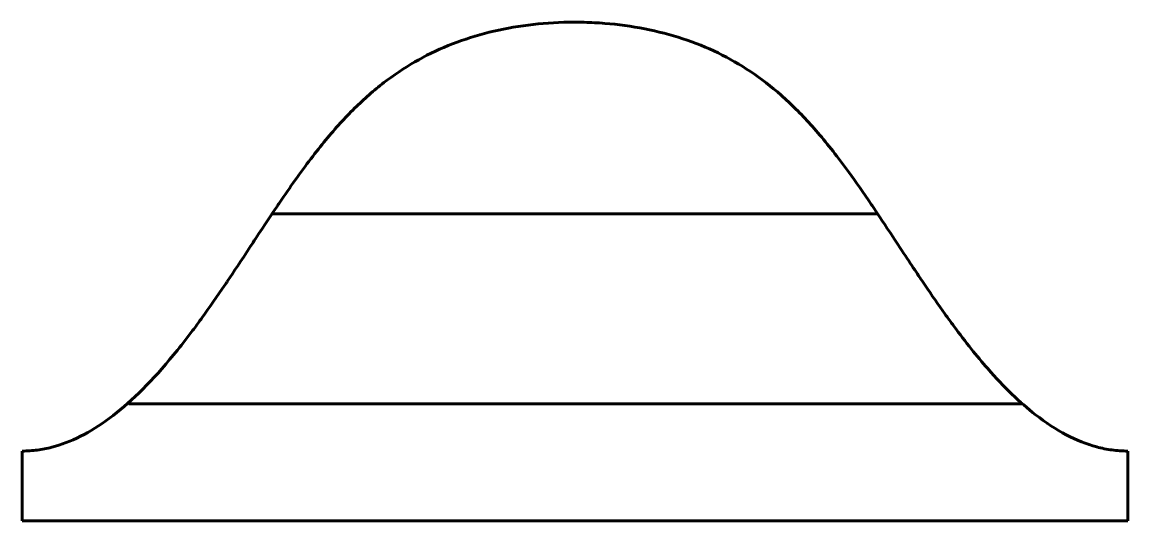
# Model space of a CAD drawing. Header units: millimetres. Extents: x -220 to 0, y 160 to 259.
import ezdxf

# ---------------------------------------------------------------- set-up
doc = ezdxf.new("R2010")
doc.units = ezdxf.units.MM
doc.linetypes.add('K5LT_BASIC', pattern=[0])

msp = doc.modelspace()

# ---------------------------------------------------------------- linework, layer by layer
at = {"color": 5, "linetype": 'K5LT_BASIC', "lineweight": 60, "true_color": 0x0000ff}
for p, q in [((-169.9, 220.66), (-49.7, 220.66)), ((-198.34, 182.88), (-20.91, 182.88)), ((-219.54, 159.64), (-219.54, 173.51)), ((0, 173.51), (0, 159.64)), ((-219.54, 159.64), (0, 159.64))]:
    msp.add_line(p, q, dxfattribs=at)
msp.add_open_spline([(-219.54, 173.51), (-218.46, 173.52), (-217.47, 173.59), (-215.57, 173.84), (-214.61, 174.03), (-211.74, 174.77), (-209.85, 175.49), (-206.04, 177.4), (-204.13, 178.59), (-198.34, 182.88), (-194.36, 186.76), (-189.22, 192.9), (-188.18, 194.2), (-186.57, 196.28), (-186.02, 197), (-184.92, 198.47), (-184.37, 199.23), (-182.38, 201.98), (-180.84, 204.2), (-179.01, 206.91), (-178.84, 207.15), (-177.59, 209.01), (-176.09, 211.27), (-173.85, 214.69), (-173.51, 215.2), (-171.33, 218.51), (-169.9, 220.66), (-168.76, 222.36), (-168.61, 222.59), (-167.36, 224.43), (-166.33, 225.92), (-164.25, 228.85), (-163.23, 230.24), (-161.21, 232.89), (-160.22, 234.14), (-158.28, 236.49), (-157.34, 237.58), (-155.44, 239.67), (-154.48, 240.66), (-152.57, 242.55), (-151.62, 243.44), (-149.69, 245.13), (-148.71, 245.94), (-145.74, 248.23), (-143.71, 249.59), (-137.33, 253.26), (-132.72, 255.15), (-125.26, 257.12), (-122.7, 257.63), (-117.42, 258.38), (-114.73, 258.61), (-110.66, 258.73), (-109.29, 258.73), (-106.56, 258.66), (-105.21, 258.59), (-101.17, 258.27), (-98.5, 257.9), (-93.33, 256.89), (-90.81, 256.23), (-85.96, 254.63), (-83.62, 253.69), (-79.13, 251.5), (-76.98, 250.27), (-72.84, 247.5), (-70.82, 245.94), (-67.87, 243.34), (-66.9, 242.43), (-64.95, 240.5), (-63.97, 239.47), (-62.02, 237.31), (-61.05, 236.18), (-59.05, 233.74), (-58.03, 232.44), (-56.46, 230.35), (-55.94, 229.65), (-54.03, 227.02), (-52.53, 224.87), (-50.74, 222.22), (-50.58, 221.98), (-49.48, 220.35), (-48.23, 218.46), (-46.31, 215.55), (-45.98, 215.03), (-43.58, 211.38), (-41.99, 208.98), (-40.68, 207.04), (-40.5, 206.78), (-38.91, 204.43), (-37.59, 202.53), (-35.74, 199.93), (-35.15, 199.12), (-33.38, 196.73), (-32.24, 195.24), (-30.01, 192.44), (-28.92, 191.14), (-24.59, 186.2), (-21.43, 183.15), (-16.29, 179.13), (-14.26, 177.81), (-10.22, 175.68), (-8.21, 174.88), (-5.19, 174.07), (-4.17, 173.86), (-2.16, 173.59), (-1.14, 173.52), (0, 173.51)], degree=3, knots=[0, 0, 0, 0, 0.015625, 0.015625, 0.03125, 0.03125, 0.0625, 0.0625, 0.09375, 0.09375, 0.15625, 0.15625, 0.171875, 0.171875, 0.179688, 0.179688, 0.1875, 0.1875, 0.207031, 0.207031, 0.208984, 0.208984, 0.220703, 0.220703, 0.222656, 0.222656, 0.234375, 0.234375, 0.236328, 0.236328, 0.25, 0.25, 0.265625, 0.265625, 0.28125, 0.28125, 0.296875, 0.296875, 0.3125, 0.3125, 0.328125, 0.328125, 0.34375, 0.34375, 0.375, 0.375, 0.4375, 0.4375, 0.46875, 0.46875, 0.5, 0.5, 0.515625, 0.515625, 0.53125, 0.53125, 0.5625, 0.5625, 0.59375, 0.59375, 0.625, 0.625, 0.65625, 0.65625, 0.6875, 0.6875, 0.703125, 0.703125, 0.71875, 0.71875, 0.734375, 0.734375, 0.75, 0.75, 0.757812, 0.757812, 0.777344, 0.777344, 0.779297, 0.779297, 0.789062, 0.789062, 0.791016, 0.791016, 0.802734, 0.802734, 0.804688, 0.804688, 0.820312, 0.820312, 0.828125, 0.828125, 0.84375, 0.84375, 0.859375, 0.859375, 0.90625, 0.90625, 0.9375, 0.9375, 0.96875, 0.96875, 0.984375, 0.984375, 1, 1, 1, 1], dxfattribs=at)

doc.saveas('drawing.dxf')
